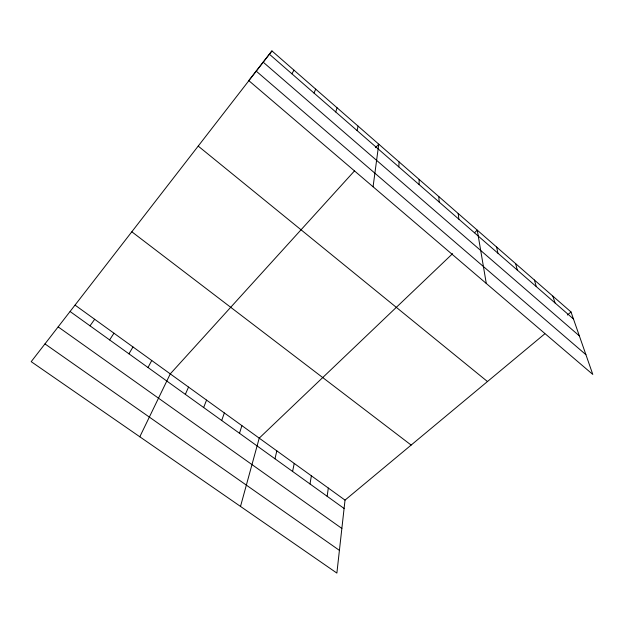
<?xml version="1.0" encoding="UTF-8"?>
<svg xmlns="http://www.w3.org/2000/svg" width="624" height="624" viewBox="0 0 624 624"><rect width="100%" height="100%" fill="white"/><g stroke="black" fill="none" stroke-linecap="round" stroke-linejoin="round"><path stroke-width="0.94" d="M398.814 166.904L399.095 161.912M544.783 333.832L345.025 500.12L336.874 573.082L31.2 361.663L271.931 50.918L571.022 311.984L592.8 374.439L248.75 80.59L271.931 50.918M373.074 186.771L378.76 144.167L375.57 147.677M327.155 496.291L328.31 488.046M309.988 483.951L311.384 475.816M292.594 471.448L294.224 463.429M357.1 130.58L358.09 126.126M274.958 458.773L276.838 450.871M240.513 506.431L259.225 438.142L452.626 253.64M239.515 433.29L241.894 425.63M335.72 111.969L337.085 107.788M221.699 420.482L224.344 412.948M203.65 407.511L206.552 400.101M185.351 394.36L188.534 387.075M313.981 93.031L315.728 89.146M139.807 436.784L170.266 373.885L354.533 170.859M148.005 367.513L151.749 360.508M128.942 353.808L132.982 346.952M291.868 73.78L294.013 70.192M109.621 339.916L113.958 333.208M90.02 325.829L94.669 319.277M474.521 232.752L477.259 230.139L486.283 283.46M567.38 315.019L571.022 311.984M44.99 343.918L339.409 550.368M58.196 326.921L341.858 528.442M70.145 311.548L344.089 508.466M75.114 305.152L345.025 500.12M131.875 231.832L411.146 445.076M198.229 146.117L487.469 381.537M256.168 71.097L585.92 354.689M263.156 62.15L579.361 335.891M269.373 54.194L573.464 318.989M552.856 296.127L555.032 302.929M534.401 280.02L536.297 286.619M515.658 263.656L517.265 270.044M496.61 247.034L497.921 253.204M458.18 213.486L458.882 219.203M438.797 196.568L439.179 202.051M419.102 179.377L419.156 184.618"/></g></svg>
